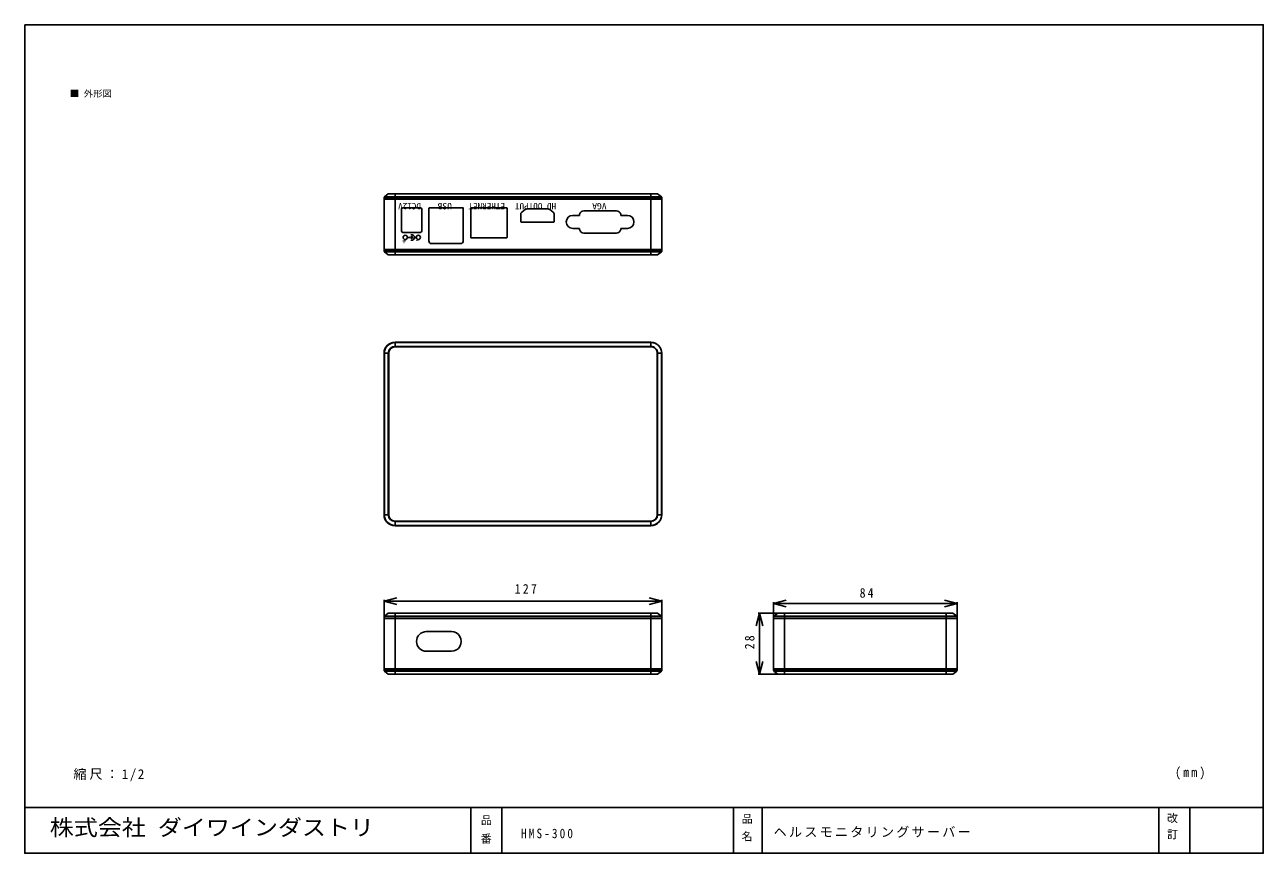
# Model space of a CAD drawing. Units: millimetres on the paper. Extents: x -142 to 142, y -98 to 91.
import ezdxf
from ezdxf.enums import TextEntityAlignment as Align

# ---------------------------------------------------------------- set-up
doc = ezdxf.new("R2010")
doc.units = ezdxf.units.MM
doc.layers.add('0-0_0', color=4, linetype='Continuous')
doc.styles.add('ＭＳ ゴシック', font='')
doc.styles.get('ＭＳ ゴシック').set_extended_font_data('MS Gothic')

msp = doc.modelspace()

# ---------------------------------------------------------------- linework, layer by layer
at = {"layer": '0-0_0'}
for p, q in [((-59.516, 39.538), (-59.516, 51.888)), ((4.082, 51.888), (-59.516, 51.888)), ((4.082, 51.463), (-59.516, 51.463)), ((-58.556, 52.683), (-59.456, 52.008)), ((-59.456, 52.008), (4.022, 52.008)), ((3.032, 52.683), (-58.556, 52.683)), ((-57.742, 52.713), (-58.466, 52.713)), ((2.982, 52.713), (-57.742, 52.713)), ((-57.016, 52.713), (-57.016, 38.713)), ((1.582, 38.713), (1.582, 52.713)), ((3.032, 52.713), (2.982, 52.713)), ((3.122, 52.683), (3.032, 52.683)), ((3.122, 52.683), (4.022, 52.008)), ((4.082, 51.888), (4.082, 39.538)), ((-55.569, 44.213), (-55.569, 49.163)), ((-55.219, 49.513), (-51.21, 49.513)), ((-50.86, 49.163), (-50.86, 44.213)), ((-49.259, 41.913), (-49.259, 49.413)), ((-49.159, 49.513), (-41.479, 49.513)), ((-41.379, 49.413), (-41.379, 41.913)), ((-39.68, 42.763), (-39.68, 49.363)), ((-39.53, 49.513), (-31.506, 49.513)), ((-31.356, 49.363), (-31.356, 42.688)), ((-27.216, 49.102), (-27.958, 48.516)), ((-26.751, 49.263), (-22.035, 49.263)), ((-20.827, 48.512), (-21.569, 49.1)), ((-13.787, 48.813), (-6.298, 48.813)), ((-28.243, 46.363), (-28.243, 47.927)), ((-20.693, 46.213), (-28.093, 46.213)), ((-20.543, 47.924), (-20.543, 46.363)), ((-16.292, 47.763), (-14.792, 47.763)), ((-5.293, 47.763), (-3.793, 47.763)), ((-51.21, 43.863), (-55.219, 43.863)), ((-53.55, 42.708), (-54.188, 42.708)), ((-52.163, 42.708), (-52.55, 42.708)), ((-31.431, 42.613), (-39.53, 42.613)), ((-14.792, 44.763), (-16.292, 44.763)), ((-6.298, 43.713), (-13.787, 43.713)), ((-3.793, 44.763), (-5.293, 44.763)), ((4.082, 39.963), (-59.516, 39.963)), ((-59.352, 39.963), (-59.482, 39.963)), ((-41.979, 41.313), (-48.659, 41.313)), ((-59.516, 39.538), (4.082, 39.538)), ((-59.456, 39.418), (-59.456, 39.417)), ((-58.556, 38.743), (-59.456, 39.418)), ((4.022, 39.418), (-59.456, 39.418)), ((-58.556, 38.742), (-59.456, 39.417)), ((-58.556, 38.742), (-58.556, 38.743)), ((-58.466, 38.713), (-58.466, 38.712)), ((-58.466, 38.713), (1.957, 38.713)), ((-57.016, 38.712), (-58.466, 38.712)), ((3.032, 38.712), (1.582, 38.712)), ((3.032, 38.712), (3.032, 38.713)), ((4.022, 39.418), (3.122, 38.743)), ((3.122, 38.742), (4.022, 39.417)), ((3.122, 38.743), (3.122, 38.742)), ((4.022, 39.417), (4.022, 39.418)), ((-57.016, 18.713), (-57.016, 17.663)), ((-57.016, 18.713), (1.582, 18.713)), ((1.582, 18.653), (-57.016, 18.653)), ((-57.016, 17.753), (1.582, 17.753)), ((1.582, 17.663), (-57.016, 17.663)), ((1.582, 17.663), (1.582, 18.713)), ((-59.516, -20.785), (-59.516, 16.213)), ((-58.466, 16.213), (-59.516, 16.213)), ((-59.456, 16.213), (-59.456, -20.785)), ((-58.556, -20.785), (-58.556, 16.213)), ((-58.466, 16.213), (-58.466, -20.785)), ((4.082, 16.213), (3.032, 16.213)), ((3.032, -20.785), (3.032, 16.213)), ((3.122, 16.213), (3.122, -20.785)), ((4.022, -20.785), (4.022, 16.213)), ((4.082, 16.213), (4.082, -20.785)), ((-59.516, -20.785), (-58.466, -20.785)), ((-57.016, -22.235), (-57.016, -23.285)), ((-57.016, -22.235), (1.582, -22.235)), ((1.582, -22.325), (-57.016, -22.325)), ((1.582, -23.285), (1.582, -22.235)), ((3.032, -20.785), (4.082, -20.785)), ((-57.016, -23.225), (1.582, -23.225)), ((1.582, -23.285), (-57.016, -23.285)), ((-59.516, -40.556), (-56.618, -39.779)), ((-59.516, -44.007), (-59.516, -40.258)), ((-59.516, -40.556), (-56.618, -41.332)), ((-59.516, -40.556), (-24.983, -40.556)), ((4.082, -40.556), (-24.983, -40.556)), ((4.082, -40.556), (1.184, -39.779)), ((4.082, -40.556), (1.184, -41.332)), ((4.082, -44.007), (4.082, -40.258)), ((29.691, -41.116), (32.588, -40.339)), ((29.691, -44.009), (29.691, -40.818)), ((29.691, -41.116), (32.588, -41.892)), ((29.691, -41.116), (52.568, -41.116)), ((71.691, -41.116), (52.568, -41.116)), ((71.691, -41.116), (68.793, -40.339)), ((71.691, -41.116), (68.793, -41.892)), ((71.691, -44.005), (71.691, -40.818)), ((-59.516, -56.46), (-59.516, -44.11)), ((4.082, -44.11), (-59.516, -44.11)), ((-59.516, -44.535), (3.536, -44.535)), ((-58.556, -43.315), (-59.456, -43.99)), ((-59.456, -43.99), (4.022, -43.99)), ((3.032, -43.285), (-58.466, -43.285)), ((-57.016, -43.285), (-57.016, -57.285)), ((1.582, -57.285), (1.582, -43.285)), ((3.122, -43.315), (1.582, -43.315)), ((4.082, -44.535), (2.832, -44.535)), ((3.122, -43.315), (4.022, -43.99)), ((4.082, -44.11), (4.082, -56.46)), ((26.442, -43.287), (25.666, -46.185)), ((30.637, -43.287), (26.145, -43.287)), ((26.442, -43.287), (26.442, -48.92)), ((26.442, -43.287), (27.219, -46.185)), ((71.689, -44.109), (29.691, -44.112)), ((29.692, -56.461), (29.691, -44.112)), ((29.691, -44.537), (71.689, -44.534)), ((30.651, -43.317), (29.751, -43.992)), ((70.729, -43.314), (30.651, -43.317)), ((30.741, -43.287), (70.641, -43.284)), ((70.639, -43.284), (70.641, -43.284)), ((70.731, -43.314), (70.729, -43.314)), ((70.729, -43.314), (71.629, -43.989)), ((70.731, -43.314), (71.631, -43.989)), ((71.689, -44.109), (71.69, -56.458)), ((-49.848, -47.534), (-44.098, -47.535)), ((-49.848, -47.535), (-44.099, -47.535)), ((26.442, -57.286), (26.442, -48.92)), ((-44.099, -52.034), (-49.849, -52.034)), ((-44.099, -52.035), (-49.848, -52.035)), ((-59.516, -56.035), (3.536, -56.035)), ((-59.516, -56.46), (4.082, -56.46)), ((-59.456, -56.58), (-59.456, -56.583)), ((-58.556, -57.255), (-59.456, -56.58)), ((4.022, -56.58), (-59.456, -56.58)), ((-58.556, -57.258), (-59.456, -56.583)), ((4.082, -56.035), (2.832, -56.035)), ((4.022, -56.58), (3.122, -57.255)), ((3.122, -57.258), (4.022, -56.583)), ((4.022, -56.583), (4.022, -56.58)), ((26.442, -57.286), (25.666, -54.389)), ((26.442, -57.286), (27.219, -54.389)), ((71.69, -56.033), (29.692, -56.036)), ((29.692, -56.461), (71.69, -56.458)), ((71.63, -56.578), (29.752, -56.581)), ((30.652, -57.256), (29.752, -56.581)), ((71.63, -56.578), (70.73, -57.253)), ((70.732, -57.253), (71.632, -56.578)), ((71.632, -56.578), (71.63, -56.578)), ((-58.556, -57.258), (-58.556, -57.255)), ((-58.556, -57.255), (-57.016, -57.255)), ((-58.466, -57.285), (-58.466, -57.288)), ((-58.466, -57.285), (2.837, -57.285)), ((-57.016, -57.288), (-58.466, -57.288)), ((-57.016, -57.255), (1.582, -57.255)), ((1.582, -57.255), (3.122, -57.255)), ((3.032, -57.288), (1.977, -57.288)), ((2.837, -57.285), (3.032, -57.285)), ((3.032, -57.288), (3.032, -57.285)), ((3.122, -57.255), (3.122, -57.258)), ((30.64, -57.286), (26.145, -57.286)), ((30.742, -57.286), (30.743, -57.286)), ((30.843, -57.286), (30.842, -57.286)), ((141.803, -87.795), (-141.803, -87.791)), ((-39.681, -87.959), (-39.681, -98.28)), ((-32.546, -87.959), (-32.546, -98.28)), ((20.51, -87.959), (20.51, -98.28)), ((27.092, -87.959), (27.092, -98.28)), ((117.874, -87.959), (117.874, -98.28)), ((124.987, -87.959), (124.987, -98.28))]:
    msp.add_line(p, q, dxfattribs=at)
msp.add_lwpolyline([(-141.803, 91.405), (141.803, 91.405), (141.803, -98.28), (-141.803, -98.28)], close=True, dxfattribs=at)
for points in [[(-58.556, 38.743), (3.069, 38.743), (3.122, 38.743)], [(1.957, 38.713), (2.982, 38.713), (3.032, 38.713)], [(1.582, -43.315), (-57.016, -43.315), (-58.556, -43.315)], [(29.751, -43.992), (71.629, -43.989), (71.631, -43.989)], [(32.19, -43.287), (32.191, -56.036), (32.192, -57.286)], [(69.19, -57.283), (69.189, -44.534), (69.189, -43.284)], [(30.652, -57.256), (70.73, -57.253), (70.732, -57.253)], [(30.742, -57.286), (70.642, -57.283), (70.64, -57.283)]]:
    msp.add_lwpolyline(points, dxfattribs=at)
for centre in [(-54.675, 42.708), (-51.675, 42.708)]:
    msp.add_circle(centre, 0.487, dxfattribs=at)
for centre, radius, start, end in [((-59.366, 51.888), 0.15, 126.8699, 180), ((-58.466, 52.563), 0.15, 90, 126.8699), ((3.032, 52.563), 0.15, 53.1301, 90), ((3.932, 51.888), 0.15, 0, 53.1301), ((-55.219, 49.163), 0.35, 90, 180), ((-51.21, 49.163), 0.35, 0, 90), ((-49.159, 49.413), 0.1, 90, 180), ((-41.479, 49.413), 0.1, 0, 90), ((-39.53, 49.363), 0.15, 90, 180), ((-31.506, 49.363), 0.15, 0, 90), ((-27.493, 47.927), 0.75, 128.30968, 180), ((-26.751, 48.513), 0.75, 90, 128.30968), ((-22.035, 48.513), 0.75, 51.55841, 90), ((-21.293, 47.924), 0.75, 0, 51.55841), ((-13.787, 47.813), 1, 90, 168.46304), ((-6.298, 47.813), 1, 11.53696, 90), ((-28.093, 46.363), 0.15, 180, 270), ((-20.693, 46.363), 0.15, 270, 0), ((-16.292, 46.263), 1.5, 90, 270), ((-13.542, 47.763), 1.25, 168.46304, 180), ((-6.543, 47.763), 1.25, 0, 11.53696), ((-3.793, 46.263), 1.5, 270, 90), ((-55.219, 44.213), 0.35, 180, 270), ((-53.175, 42.708), 0.625, 246.42181, 113.57819), ((-53.175, 42.708), 0.188, 0, 180), ((-53.175, 42.708), 0.188, 180, 0), ((-51.21, 44.213), 0.35, 270, 0), ((-39.53, 42.763), 0.15, 180, 270), ((-31.431, 42.688), 0.075, 270, 0), ((-13.542, 44.763), 1.25, 180, 191.53696), ((-13.787, 44.713), 1, 191.53696, 270), ((-6.298, 44.713), 1, 270, 348.46304), ((-6.543, 44.763), 1.25, 348.46304, 0), ((-48.659, 41.913), 0.6, 180, 270), ((-41.979, 41.913), 0.6, 270, 0), ((-59.366, 39.538), 0.15, 180, 233.1301), ((-59.366, 39.537), 0.15, 180, 233.1301), ((-58.466, 38.863), 0.15, 233.1301, 270), ((-58.466, 38.862), 0.15, 233.1301, 270), ((3.032, 38.863), 0.15, 270, 306.8699), ((3.032, 38.862), 0.15, 270, 306.8699), ((3.932, 39.538), 0.15, 306.8699, 0), ((3.932, 39.537), 0.15, 306.8699, 0), ((-57.016, 16.213), 2.5, 90.00005, 180.00005), ((-57.016, 16.213), 2.44, 90.00005, 180.00005), ((-57.016, 16.213), 1.54, 90.00005, 180.00005), ((-57.016, 16.213), 1.45, 90.00005, 180.00005), ((1.582, 16.213), 2.5, 0.00005, 90.00005), ((1.582, 16.213), 2.44, 0.00005, 90.00005), ((1.582, 16.213), 1.54, 0.00005, 90.00005), ((1.582, 16.213), 1.45, 0.00005, 90.00005), ((-57.016, -20.785), 2.5, 180.00005, 270.00005), ((-57.016, -20.785), 2.44, 180.00005, 270.00005), ((-57.016, -20.785), 1.54, 180.00005, 270.00005), ((-57.016, -20.785), 1.45, 180.00005, 270.00005), ((1.582, -20.785), 2.5, 270.00005, 0.00005), ((1.582, -20.785), 2.44, 270.00005, 0.00005), ((1.582, -20.785), 1.54, 270.00005, 0.00005), ((1.582, -20.785), 1.45, 270.00005, 0.00005), ((-59.366, -44.11), 0.15, 126.8699, 180), ((-58.466, -43.435), 0.15, 90, 126.8699), ((3.032, -43.435), 0.15, 53.1301, 90), ((3.932, -44.11), 0.15, 0, 53.1301), ((29.841, -44.112), 0.15, 126.87442, 180.00453), ((30.741, -43.437), 0.15, 90.00453, 126.87442), ((70.639, -43.434), 0.15, 53.13463, 90.00453), ((70.641, -43.434), 0.15, 53.13463, 90.00453), ((71.539, -44.109), 0.15, 0.00453, 53.13463), ((71.541, -44.109), 0.15, 0.00453, 53.13463), ((-49.848, -49.784), 2.25, 89.98982, 269.98982), ((-49.848, -49.785), 2.25, 90, 270), ((-44.099, -49.785), 2.25, 269.98982, 90), ((-59.366, -56.46), 0.15, 180, 233.1301), ((-59.366, -56.463), 0.15, 180, 233.1301), ((3.932, -56.46), 0.15, 306.8699, 0), ((3.932, -56.463), 0.15, 306.8699, 0), ((29.842, -56.461), 0.15, 180.00453, 233.13463), ((71.54, -56.458), 0.15, 306.87442, 0.00453), ((71.542, -56.458), 0.15, 306.87442, 0.00453), ((-58.466, -57.135), 0.15, 233.1301, 270), ((-58.466, -57.138), 0.15, 233.1301, 270), ((3.032, -57.135), 0.15, 270, 306.8699), ((3.032, -57.138), 0.15, 270, 306.8699), ((30.742, -57.136), 0.15, 233.13463, 270.00453), ((70.64, -57.133), 0.15, 270.00453, 306.87442), ((70.642, -57.133), 0.15, 270.00453, 306.87442)]:
    msp.add_arc(centre, radius, start, end, dxfattribs=at)

# ---------------------------------------------------------------- texts
at = {"layer": '0-0_0', "style": 'ＭＳ ゴシック'}
for s, height, width, p in [('■ 外形図', 1.466, 1.05, (-131.503, 74.47)), ('株式会社 ダイワインダストリ', 3.666, 1.1, (-136.075, -95.318))]:
    msp.add_text(s, height=height, dxfattribs=dict(at, width=width)).set_placement(p, align=Align.BOTTOM_LEFT)
for s, width, p in [('DC12V', 1.05, (-51.07, 51.027)), ('USB', 1.1, (-43.969, 51.027)), ('ETHERNET', 1.05, (-31.827, 51.027)), ('HD OUTPUT', 1.05, (-20.122, 51.027)), ('VGA', 1.1, (-8.568, 51.027))]:
    msp.add_text(s, height=1.466, rotation=180, dxfattribs=dict(at, width=width)).set_placement(p, align=Align.BOTTOM_LEFT)
for s, p in [('+', (-54.429, 43.074)), ('-', (-51.435, 43.04))]:
    msp.add_text(s, height=1.466, rotation=180, dxfattribs=at).set_placement(p, align=Align.BOTTOM_LEFT)
for s, p in [('品', (-37.35, -92.198)), ('品', (22.383, -91.885)), ('改', (119.768, -91.722)), ('名', (22.36, -95.909)), ('訂', (119.816, -95.432)), ('番', (-37.383, -96.422))]:
    msp.add_text(s, height=1.833, dxfattribs=at).set_placement(p, align=Align.BOTTOM_LEFT)
at = {"layer": '0-0_0', "char_height": 2.199, "attachment_point": 7, "style": 'ＭＳ ゴシック'}
for s, insert in [('\\T1.38;\\W0.9;127', (-29.602, -38.833)), ('\\T1.36;\\W0.9;84', (49.385, -39.802)), ('\\T1.23;縮尺：1/2', (-130.669, -81.79)), ('\\T1.38;\\W0.9;(mm)', (121.616, -81.414)), ('\\T1.39;\\W0.85;HMS-300', (-28.149, -94.881)), ('\\T1.17;ヘルスモニタリングサーバー', (29.691, -94.712))]:
    msp.add_mtext(s, dxfattribs=dict(at, insert=insert))
at = {"layer": '0-0_0', "insert": (25.318, -51.577), "char_height": 2.199, "attachment_point": 7, "rotation": 90, "style": 'ＭＳ ゴシック'}
msp.add_mtext('\\T1.36;\\W0.9;28', dxfattribs=at)

doc.saveas('drawing.dxf')
